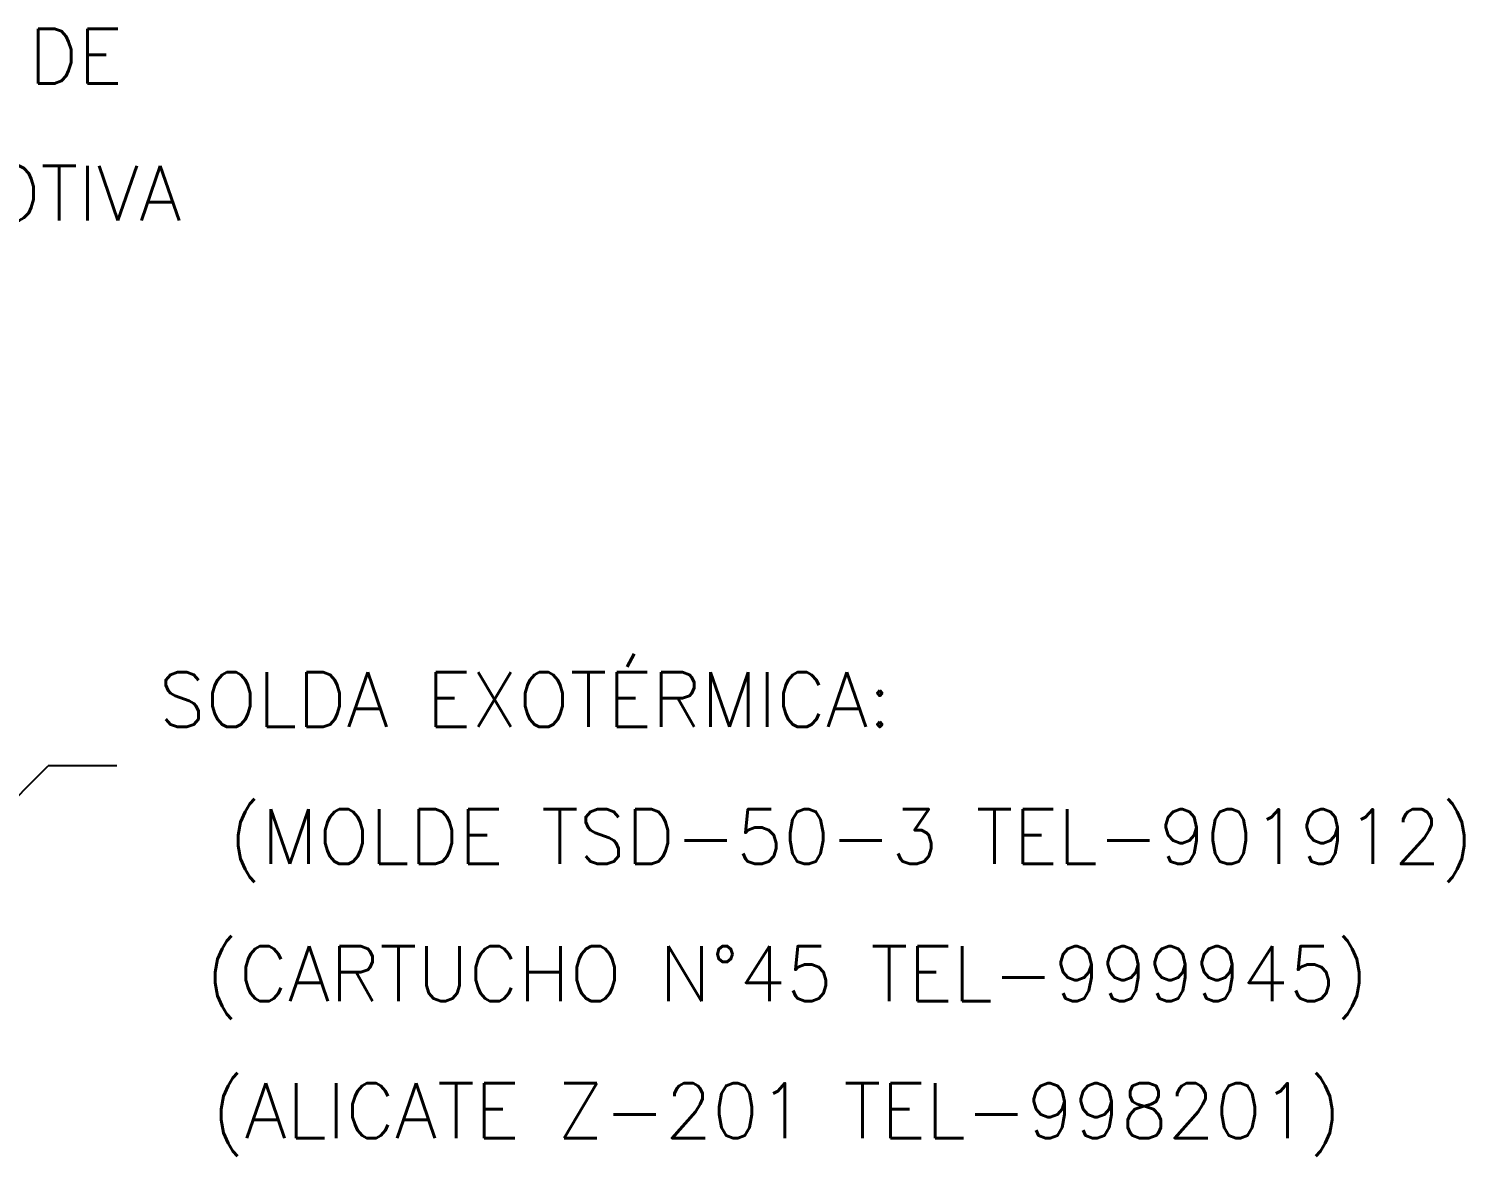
# Model space of a CAD drawing. Header units: millimetres. Extents: x -6549.1 to -6534.7, y -4775 to -4758.
# Drawn here: x -6541.77 to -6536.53, y -4762.11 to -4757.99 of the extents above; entities that cross this region are included whole.
import ezdxf
from ezdxf.enums import TextEntityAlignment as Align

# ---------------------------------------------------------------- set-up
doc = ezdxf.new("R2010")
doc.units = ezdxf.units.MM
doc.header["$LTSCALE"] = 10
doc.layers.add('Termotécnica', color=7, linetype='Continuous')
doc.styles.add('r80', font='romans.shx')

msp = doc.modelspace()

# ---------------------------------------------------------------- linework, layer by layer
at = {"layer": 'Termotécnica', "color": 2}
for p in [(-6542.8697, -4761.8525), (-6541.448, -4760.6808), (-6541.448, -4760.6808)]:
    msp.add_line(p, (-6541.698, -4760.6808), dxfattribs=at)

# ---------------------------------------------------------------- texts
at = {"layer": 'Termotécnica', "color": 2, "style": 'r80'}
for s, p in [('TRILHO DE ', (-6542.8148, -4758.1902)), ('LOCOMOTIVA', (-6542.8235, -4758.6902))]:
    msp.add_text(s, height=0.2, dxfattribs=at).set_placement(p)
for s, p in [('SOLDA EXOTÉRMICA:', (-6538.6208, -4760.5385)), ('(MOLDE TSD-50-3 TEL-901912)', (-6536.4965, -4761.0385)), ('(CARTUCHO N%%D45 TEL-999945)', (-6536.8802, -4761.5385)), ('(ALICATE Z-201 TEL-998201)', (-6536.9785, -4762.0385))]:
    msp.add_text(s, height=0.2, dxfattribs=at).set_placement(p, align=Align.RIGHT)

doc.saveas('drawing.dxf')
